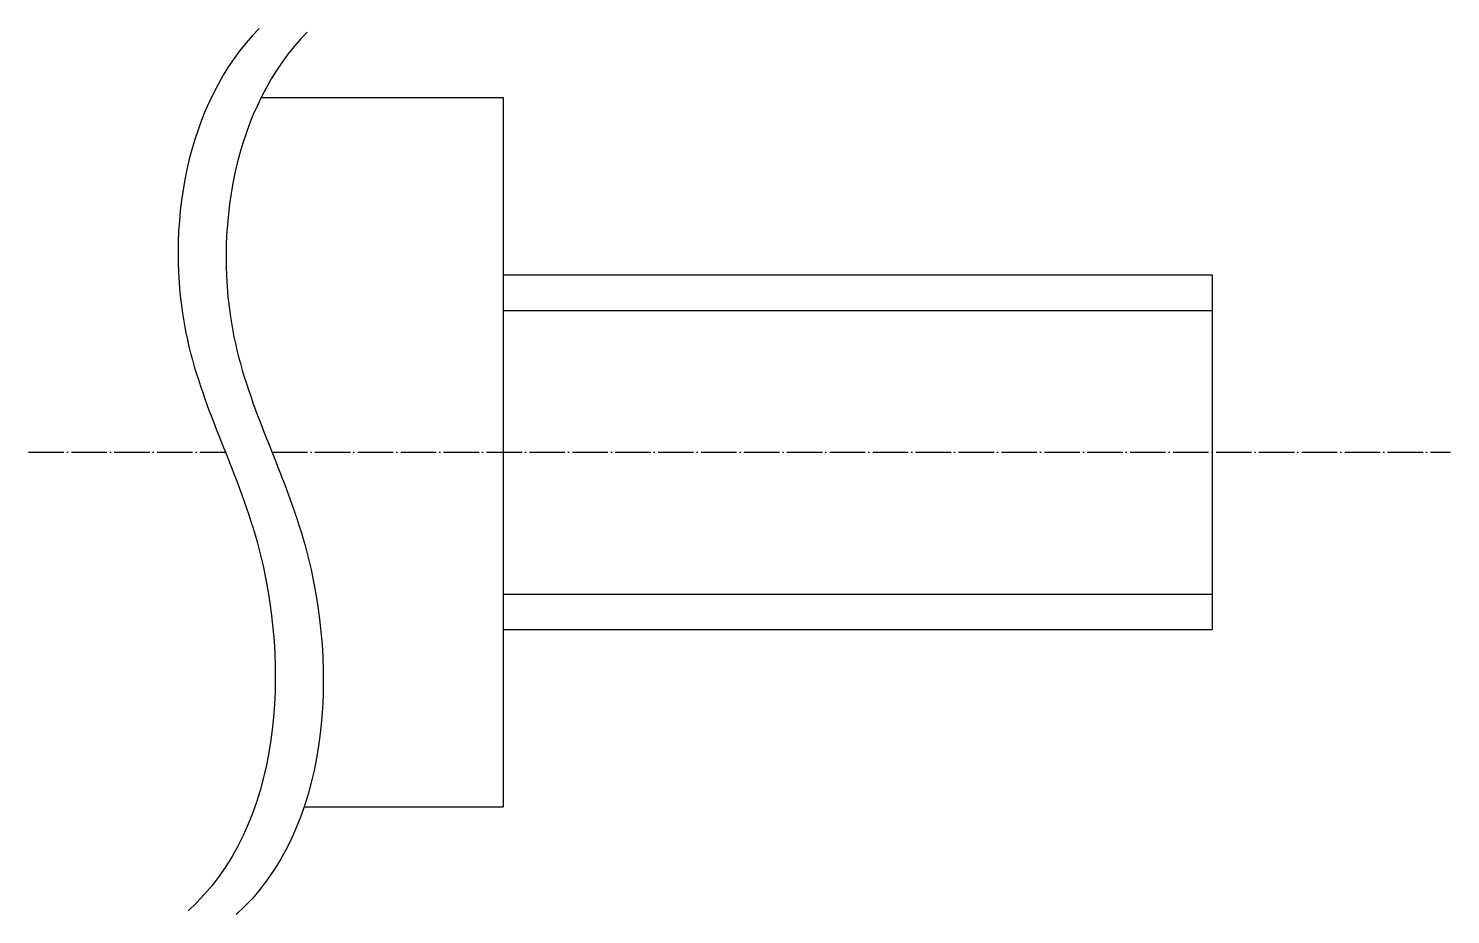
# Model space of a CAD drawing. Extents: x 52 to 453, y 22 to 271.
import ezdxf

# ---------------------------------------------------------------- set-up
doc = ezdxf.new("R2010")
doc.units = 0
doc.linetypes.add('CENTER1', pattern=[12, 10, -1, 0, -1])
doc.linetypes.add('THIN', pattern=[200000, 200000, 0])
doc.layers.get('0').update_dxf_attribs({"linetype": 'CONTINUOUS'})

msp = doc.modelspace()

# ---------------------------------------------------------------- linework, layer by layer
for p, q in [((117.73, 251.95), (185.96, 251.95)), ((185.96, 251.95), (185.96, 51.95)), ((185.96, 201.95), (385.96, 201.95)), ((385.96, 201.95), (385.96, 101.95)), ((185.96, 101.95), (385.96, 101.95)), ((129.86, 51.95), (185.96, 51.95))]:
    msp.add_line(p, q)
at = {"color": 4, "linetype": 'THIN'}
for p, q in [((185.96, 191.95), (385.96, 191.95)), ((185.96, 111.95), (385.96, 111.95))]:
    msp.add_line(p, q, dxfattribs=at)
at = {"color": 1, "linetype": 'CENTER1'}
for p, q in [((52.13, 151.95), (107.69, 151.95)), ((120.81, 151.95), (453.15, 151.95))]:
    msp.add_line(p, q, dxfattribs=at)
at = {"start_tangent": (-0.707451, -0.706762), "end_tangent": (-0.745564, -0.666434)}
for points in [[(117.23, 271.43), (96.53, 185.59), (116.6, 126.69), (97.16, 22.67)], [(130.77, 270.37), (110.07, 184.53), (130.14, 125.63), (110.7, 21.62)]]:
    msp.add_spline(points, degree=3, dxfattribs=at)

doc.saveas('drawing.dxf')
